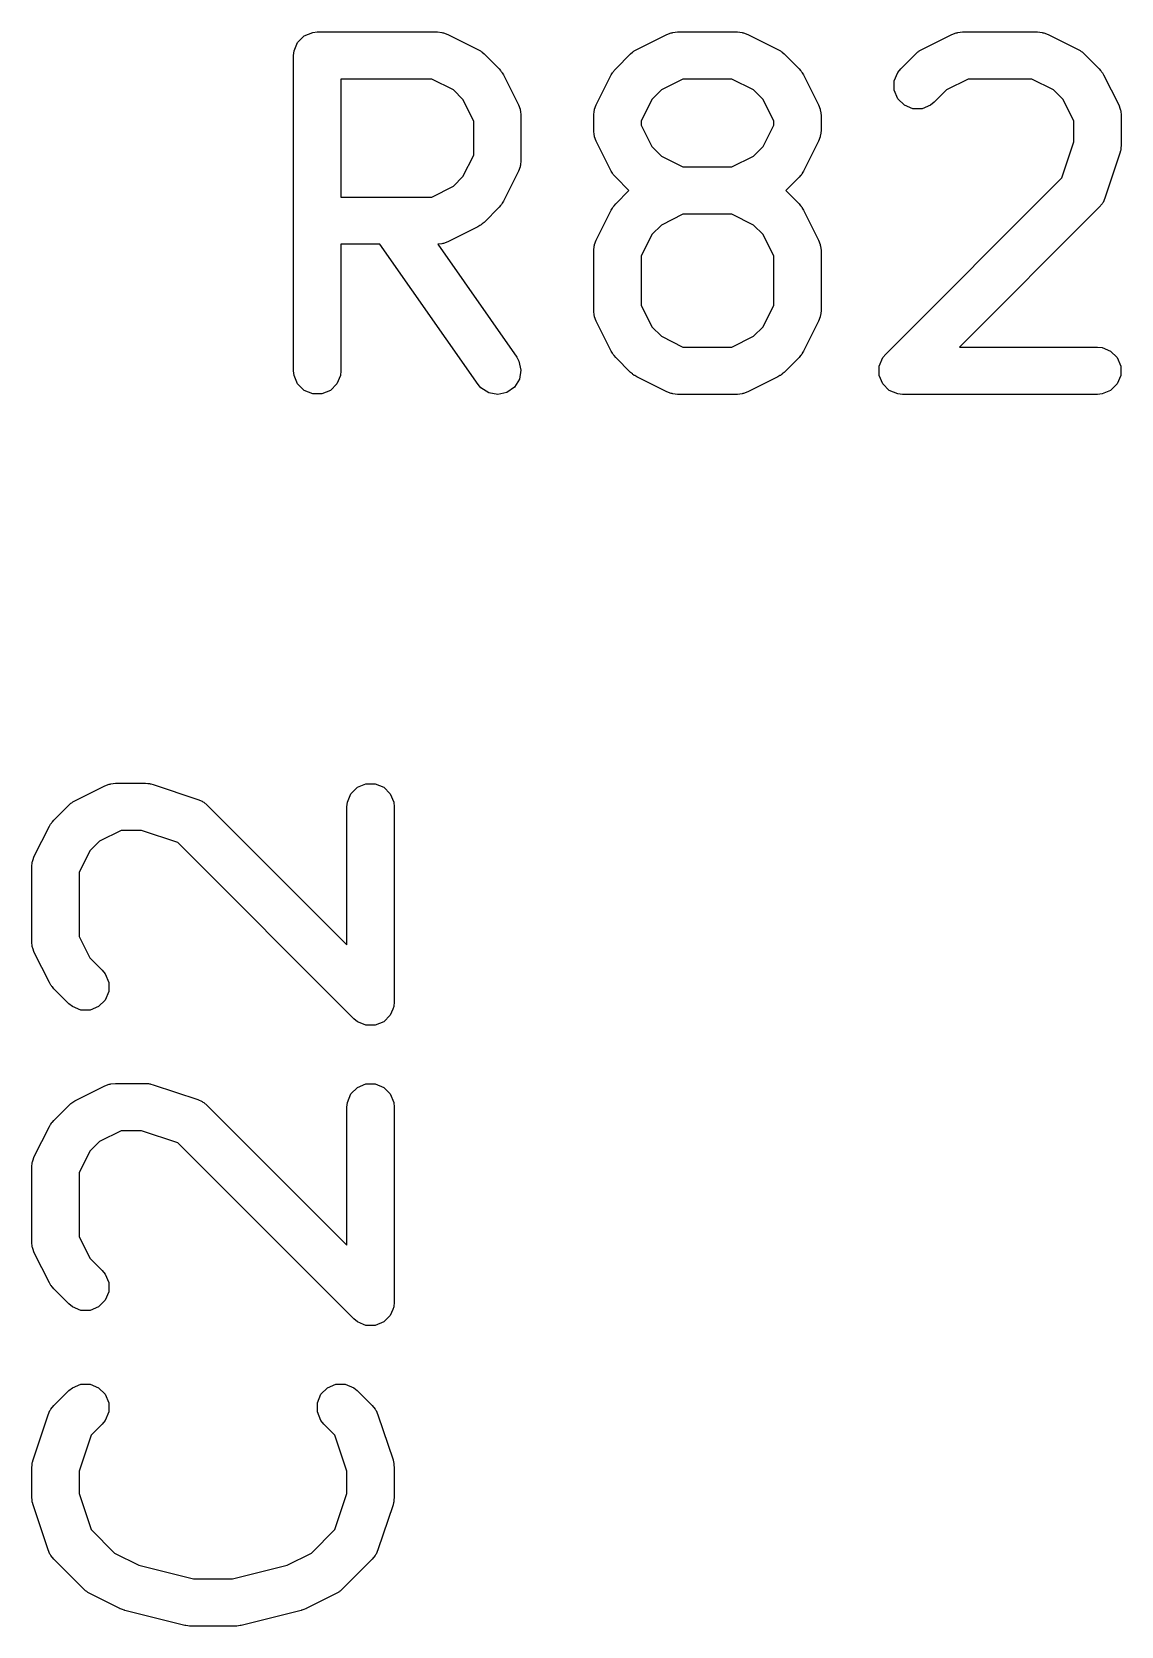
# Model space of a CAD drawing. Header units: inches. Extents: x 1.31 to 5.24, y -7.02 to -1.13.
# Drawn here: x 4.385 to 4.5211, y -2.6806 to -2.4815 of the extents above; entities that cross this region are included whole.
import ezdxf

# ---------------------------------------------------------------- set-up
doc = ezdxf.new("R2010")
doc.units = ezdxf.units.IN
doc.header["$MEASUREMENT"] = 0
doc.layers.add('F.Silkscreen', color=41, linetype='CONTINUOUS', true_color=0xf2eda1)

msp = doc.modelspace()

# ---------------------------------------------------------------- linework, layer by layer
at = {"layer": 'F.Silkscreen', "linetype": 'CONTINUOUS'}
for p, q in [((4.41824, -2.4828), (4.41906, -2.48199)), ((4.41906, -2.48199), (4.42012, -2.48155)), ((4.42012, -2.48155), (4.4207, -2.48149)), ((4.4207, -2.48149), (4.4357, -2.48149)), ((4.4357, -2.48149), (4.43627, -2.48155)), ((4.43627, -2.48155), (4.43637, -2.48159)), ((4.43637, -2.48159), (4.43648, -2.48159)), ((4.43648, -2.48159), (4.43702, -2.4818)), ((4.43702, -2.4818), (4.44077, -2.48368)), ((4.46062, -2.48368), (4.46437, -2.4818)), ((4.46437, -2.4818), (4.46491, -2.48159)), ((4.46491, -2.48159), (4.46502, -2.48159)), ((4.46502, -2.48159), (4.46512, -2.48155)), ((4.46512, -2.48155), (4.46569, -2.48149)), ((4.46569, -2.48149), (4.47319, -2.48149)), ((4.47319, -2.48149), (4.47377, -2.48155)), ((4.47377, -2.48155), (4.47386, -2.48159)), ((4.47386, -2.48159), (4.47397, -2.48159)), ((4.47397, -2.48159), (4.47451, -2.4818)), ((4.47451, -2.4818), (4.47826, -2.48368)), ((4.49624, -2.48368), (4.49999, -2.4818)), ((4.49999, -2.4818), (4.50053, -2.48159)), ((4.50053, -2.48159), (4.50064, -2.48159)), ((4.50064, -2.48159), (4.50074, -2.48155)), ((4.50074, -2.48155), (4.50131, -2.48149)), ((4.50131, -2.48149), (4.51069, -2.48149)), ((4.51069, -2.48149), (4.51126, -2.48155)), ((4.51126, -2.48155), (4.51136, -2.48159)), ((4.51136, -2.48159), (4.51147, -2.48159)), ((4.51147, -2.48159), (4.51201, -2.4818)), ((4.51201, -2.4818), (4.51576, -2.48368)), ((4.41774, -2.48444), (4.4178, -2.48387)), ((4.41774, -2.52381), (4.41774, -2.48444)), ((4.4178, -2.48387), (4.41824, -2.4828)), ((4.44077, -2.48368), (4.44101, -2.48383)), ((4.44101, -2.48383), (4.44109, -2.48386)), ((4.44109, -2.48386), (4.44117, -2.48393)), ((4.44117, -2.48393), (4.44126, -2.48398)), ((4.44126, -2.48398), (4.44131, -2.48404)), ((4.44131, -2.48404), (4.44153, -2.48423)), ((4.44153, -2.48423), (4.44341, -2.4861)), ((4.45798, -2.4861), (4.45985, -2.48423)), ((4.45985, -2.48423), (4.46008, -2.48404)), ((4.46008, -2.48404), (4.46013, -2.48398)), ((4.46013, -2.48398), (4.46022, -2.48393)), ((4.46022, -2.48393), (4.4603, -2.48386)), ((4.4603, -2.48386), (4.46037, -2.48383)), ((4.46037, -2.48383), (4.46062, -2.48368)), ((4.47826, -2.48368), (4.47851, -2.48383)), ((4.47851, -2.48383), (4.47858, -2.48386)), ((4.47858, -2.48386), (4.47866, -2.48393)), ((4.47866, -2.48393), (4.47875, -2.48398)), ((4.47875, -2.48398), (4.4788, -2.48404)), ((4.4788, -2.48404), (4.47903, -2.48423)), ((4.47903, -2.48423), (4.4809, -2.4861)), ((4.4936, -2.4861), (4.49547, -2.48423)), ((4.49547, -2.48423), (4.4957, -2.48404)), ((4.4957, -2.48404), (4.49575, -2.48398)), ((4.49575, -2.48398), (4.49584, -2.48393)), ((4.49584, -2.48393), (4.49592, -2.48386)), ((4.49592, -2.48386), (4.49599, -2.48383)), ((4.49599, -2.48383), (4.49624, -2.48368)), ((4.51576, -2.48368), (4.516, -2.48383)), ((4.516, -2.48383), (4.51608, -2.48386)), ((4.51608, -2.48386), (4.51616, -2.48393)), ((4.51616, -2.48393), (4.51625, -2.48398)), ((4.51625, -2.48398), (4.5163, -2.48404)), ((4.5163, -2.48404), (4.51652, -2.48423)), ((4.51652, -2.48423), (4.5184, -2.4861)), ((4.44341, -2.4861), (4.44359, -2.48633)), ((4.44359, -2.48633), (4.44365, -2.48638)), ((4.44365, -2.48638), (4.44371, -2.48647)), ((4.44371, -2.48647), (4.44377, -2.48655)), ((4.44377, -2.48655), (4.4438, -2.48662)), ((4.4438, -2.48662), (4.44396, -2.48687)), ((4.45743, -2.48687), (4.45758, -2.48662)), ((4.45758, -2.48662), (4.45761, -2.48655)), ((4.45761, -2.48655), (4.45768, -2.48647)), ((4.45768, -2.48647), (4.45773, -2.48638)), ((4.45773, -2.48638), (4.45779, -2.48633)), ((4.45779, -2.48633), (4.45798, -2.4861)), ((4.4809, -2.4861), (4.48109, -2.48633)), ((4.48109, -2.48633), (4.48115, -2.48638)), ((4.48115, -2.48638), (4.4812, -2.48647)), ((4.4812, -2.48647), (4.48127, -2.48655)), ((4.48127, -2.48655), (4.4813, -2.48662)), ((4.4813, -2.48662), (4.48146, -2.48687)), ((4.49279, -2.48762), (4.49323, -2.48655)), ((4.49323, -2.48655), (4.4936, -2.4861)), ((4.5184, -2.4861), (4.51858, -2.48633)), ((4.51858, -2.48633), (4.51864, -2.48638)), ((4.51864, -2.48638), (4.5187, -2.48647)), ((4.5187, -2.48647), (4.51877, -2.48655)), ((4.51877, -2.48655), (4.5188, -2.48662)), ((4.5188, -2.48662), (4.51895, -2.48687)), ((4.435, -2.48739), (4.42365, -2.48739)), ((4.42365, -2.48739), (4.42365, -2.50211)), ((4.4377, -2.48874), (4.435, -2.48739)), ((4.44396, -2.48687), (4.44584, -2.49062)), ((4.45555, -2.49062), (4.45743, -2.48687)), ((4.46639, -2.48739), (4.46369, -2.48874)), ((4.47249, -2.48739), (4.46639, -2.48739)), ((4.47519, -2.48874), (4.47249, -2.48739)), ((4.48146, -2.48687), (4.48333, -2.49062)), ((4.49279, -2.48877), (4.49279, -2.48762)), ((4.50201, -2.48739), (4.49931, -2.48874)), ((4.50999, -2.48739), (4.50201, -2.48739)), ((4.51269, -2.48874), (4.50999, -2.48739)), ((4.51895, -2.48687), (4.52083, -2.49062)), ((4.43889, -2.48994), (4.4377, -2.48874)), ((4.44024, -2.49264), (4.43889, -2.48994)), ((4.44584, -2.49062), (4.44604, -2.49116)), ((4.45534, -2.49116), (4.45555, -2.49062)), ((4.46249, -2.48994), (4.46115, -2.49264)), ((4.46369, -2.48874), (4.46249, -2.48994)), ((4.47639, -2.48994), (4.47519, -2.48874)), ((4.47774, -2.49264), (4.47639, -2.48994)), ((4.48333, -2.49062), (4.48354, -2.49116)), ((4.49323, -2.48983), (4.49279, -2.48877)), ((4.49405, -2.49065), (4.49323, -2.48983)), ((4.49511, -2.49109), (4.49405, -2.49065)), ((4.49733, -2.49065), (4.49626, -2.49109)), ((4.49778, -2.49028), (4.49733, -2.49065)), ((4.49931, -2.48874), (4.49778, -2.49028)), ((4.51388, -2.48994), (4.51269, -2.48874)), ((4.51523, -2.49264), (4.51388, -2.48994)), ((4.52083, -2.49062), (4.52103, -2.49116)), ((4.44024, -2.49687), (4.44024, -2.49264)), ((4.44604, -2.49116), (4.44605, -2.49127)), ((4.44605, -2.49127), (4.44609, -2.49136)), ((4.44609, -2.49136), (4.44615, -2.49194)), ((4.44615, -2.49194), (4.44615, -2.49757)), ((4.45524, -2.49194), (4.4553, -2.49136)), ((4.45524, -2.49382), (4.45524, -2.49194)), ((4.4553, -2.49136), (4.45534, -2.49127)), ((4.45534, -2.49127), (4.45534, -2.49116)), ((4.46115, -2.49264), (4.46115, -2.49312)), ((4.47774, -2.49312), (4.47774, -2.49264)), ((4.48354, -2.49116), (4.48355, -2.49127)), ((4.48355, -2.49127), (4.48359, -2.49136)), ((4.48359, -2.49136), (4.48364, -2.49194)), ((4.48364, -2.49194), (4.48364, -2.49382)), ((4.49626, -2.49109), (4.49511, -2.49109)), ((4.51523, -2.49521), (4.51523, -2.49264)), ((4.52103, -2.49116), (4.52104, -2.49127)), ((4.52104, -2.49127), (4.52108, -2.49136)), ((4.52108, -2.49136), (4.52114, -2.49194)), ((4.52114, -2.49194), (4.52114, -2.49569)), ((4.4553, -2.49439), (4.45524, -2.49382)), ((4.45534, -2.49449), (4.4553, -2.49439)), ((4.45534, -2.4946), (4.45534, -2.49449)), ((4.45555, -2.49514), (4.45534, -2.4946)), ((4.46115, -2.49312), (4.46249, -2.49582)), ((4.47639, -2.49582), (4.47774, -2.49312)), ((4.48354, -2.4946), (4.48333, -2.49514)), ((4.48355, -2.49449), (4.48354, -2.4946)), ((4.48359, -2.49439), (4.48355, -2.49449)), ((4.48364, -2.49382), (4.48359, -2.49439)), ((4.45743, -2.49889), (4.45555, -2.49514)), ((4.46249, -2.49582), (4.46369, -2.49701)), ((4.47519, -2.49701), (4.47639, -2.49582)), ((4.48333, -2.49514), (4.48146, -2.49889)), ((4.51373, -2.49972), (4.51523, -2.49521)), ((4.52099, -2.49662), (4.51911, -2.50225)), ((4.52105, -2.49634), (4.52099, -2.49662)), ((4.52108, -2.49627), (4.52105, -2.49634)), ((4.52109, -2.49616), (4.52108, -2.49627)), ((4.52111, -2.49606), (4.52109, -2.49616)), ((4.52114, -2.49569), (4.52111, -2.49598)), ((4.52111, -2.49598), (4.52111, -2.49606)), ((4.43889, -2.49957), (4.44024, -2.49687)), ((4.44604, -2.49834), (4.44584, -2.49889)), ((4.44605, -2.49824), (4.44604, -2.49834)), ((4.44609, -2.49814), (4.44605, -2.49824)), ((4.44615, -2.49757), (4.44609, -2.49814)), ((4.46369, -2.49701), (4.46639, -2.49836)), ((4.46639, -2.49836), (4.47249, -2.49836)), ((4.47249, -2.49836), (4.47519, -2.49701)), ((4.4377, -2.50076), (4.43889, -2.49957)), ((4.44584, -2.49889), (4.44396, -2.50264)), ((4.45758, -2.49913), (4.45743, -2.49889)), ((4.45761, -2.49921), (4.45758, -2.49913)), ((4.45768, -2.49929), (4.45761, -2.49921)), ((4.45773, -2.49938), (4.45768, -2.49929)), ((4.45779, -2.49943), (4.45773, -2.49938)), ((4.45798, -2.49965), (4.45779, -2.49943)), ((4.45964, -2.50131), (4.45798, -2.49965)), ((4.4809, -2.49965), (4.47924, -2.50131)), ((4.48109, -2.49943), (4.4809, -2.49965)), ((4.48115, -2.49938), (4.48109, -2.49943)), ((4.4812, -2.49929), (4.48115, -2.49938)), ((4.48127, -2.49921), (4.4812, -2.49929)), ((4.4813, -2.49913), (4.48127, -2.49921)), ((4.48146, -2.49889), (4.4813, -2.49913)), ((4.49173, -2.52172), (4.51373, -2.49972)), ((4.42365, -2.50211), (4.435, -2.50211)), ((4.435, -2.50211), (4.4377, -2.50076)), ((4.44396, -2.50264), (4.4438, -2.50288)), ((4.45798, -2.50298), (4.45964, -2.50131)), ((4.47924, -2.50131), (4.4809, -2.50298)), ((4.51911, -2.50225), (4.51888, -2.50278)), ((4.44341, -2.5034), (4.44153, -2.50528)), ((4.44359, -2.50318), (4.44341, -2.5034)), ((4.44365, -2.50312), (4.44359, -2.50318)), ((4.44371, -2.50304), (4.44365, -2.50312)), ((4.44377, -2.50296), (4.44371, -2.50304)), ((4.4438, -2.50288), (4.44377, -2.50296)), ((4.45555, -2.50749), (4.45743, -2.50374)), ((4.45743, -2.50374), (4.45758, -2.5035)), ((4.45758, -2.5035), (4.45761, -2.50342)), ((4.45761, -2.50342), (4.45768, -2.50334)), ((4.45768, -2.50334), (4.45773, -2.50325)), ((4.45773, -2.50325), (4.45779, -2.5032)), ((4.45779, -2.5032), (4.45798, -2.50298)), ((4.46639, -2.50427), (4.46369, -2.50562)), ((4.47249, -2.50427), (4.46639, -2.50427)), ((4.47519, -2.50562), (4.47249, -2.50427)), ((4.4809, -2.50298), (4.48109, -2.5032)), ((4.48109, -2.5032), (4.48115, -2.50325)), ((4.48115, -2.50325), (4.4812, -2.50334)), ((4.4812, -2.50334), (4.48127, -2.50342)), ((4.48127, -2.50342), (4.4813, -2.5035)), ((4.4813, -2.5035), (4.48146, -2.50374)), ((4.48146, -2.50374), (4.48333, -2.50749)), ((4.5184, -2.5034), (4.50094, -2.52086)), ((4.51877, -2.50296), (4.5184, -2.5034)), ((4.51881, -2.50286), (4.51877, -2.50296)), ((4.51888, -2.50278), (4.51881, -2.50286)), ((4.44077, -2.50583), (4.43702, -2.50771)), ((4.44101, -2.50567), (4.44077, -2.50583)), ((4.44109, -2.50564), (4.44101, -2.50567)), ((4.44117, -2.50558), (4.44109, -2.50564)), ((4.44126, -2.50552), (4.44117, -2.50558)), ((4.44131, -2.50546), (4.44126, -2.50552)), ((4.44153, -2.50528), (4.44131, -2.50546)), ((4.46369, -2.50562), (4.46249, -2.50681)), ((4.47639, -2.50681), (4.47519, -2.50562)), ((4.42853, -2.50802), (4.42365, -2.50802)), ((4.42365, -2.50802), (4.42365, -2.52381)), ((4.44078, -2.52551), (4.42853, -2.50802)), ((4.43627, -2.50796), (4.43574, -2.50801)), ((4.43574, -2.50801), (4.44561, -2.52212)), ((4.43637, -2.50792), (4.43627, -2.50796)), ((4.43648, -2.50791), (4.43637, -2.50792)), ((4.43702, -2.50771), (4.43648, -2.50791)), ((4.45524, -2.50881), (4.4553, -2.50824)), ((4.4553, -2.50824), (4.45534, -2.50814)), ((4.45534, -2.50803), (4.45555, -2.50749)), ((4.45534, -2.50814), (4.45534, -2.50803)), ((4.46249, -2.50681), (4.46115, -2.50951)), ((4.47774, -2.50951), (4.47639, -2.50681)), ((4.48333, -2.50749), (4.48354, -2.50803)), ((4.48354, -2.50803), (4.48355, -2.50814)), ((4.48355, -2.50814), (4.48359, -2.50824)), ((4.48359, -2.50824), (4.48364, -2.50881)), ((4.45524, -2.51631), (4.45524, -2.50881)), ((4.46115, -2.50951), (4.46115, -2.51562)), ((4.47774, -2.51562), (4.47774, -2.50951)), ((4.48364, -2.50881), (4.48364, -2.51631)), ((4.4553, -2.51689), (4.45524, -2.51631)), ((4.46115, -2.51562), (4.46249, -2.51831)), ((4.47639, -2.51831), (4.47774, -2.51562)), ((4.48364, -2.51631), (4.48359, -2.51689)), ((4.45534, -2.51699), (4.4553, -2.51689)), ((4.45534, -2.51709), (4.45534, -2.51699)), ((4.45555, -2.51763), (4.45534, -2.51709)), ((4.45743, -2.52138), (4.45555, -2.51763)), ((4.46249, -2.51831), (4.46369, -2.51951)), ((4.47519, -2.51951), (4.47639, -2.51831)), ((4.48333, -2.51763), (4.48146, -2.52138)), ((4.48354, -2.51709), (4.48333, -2.51763)), ((4.48355, -2.51699), (4.48354, -2.51709)), ((4.48359, -2.51689), (4.48355, -2.51699)), ((4.46369, -2.51951), (4.46639, -2.52086)), ((4.47249, -2.52086), (4.47519, -2.51951)), ((4.44561, -2.52212), (4.4459, -2.52262)), ((4.45758, -2.52163), (4.45743, -2.52138)), ((4.45761, -2.5217), (4.45758, -2.52163)), ((4.45768, -2.52178), (4.45761, -2.5217)), ((4.45773, -2.52187), (4.45768, -2.52178)), ((4.45779, -2.52192), (4.45773, -2.52187)), ((4.45798, -2.52215), (4.45779, -2.52192)), ((4.45985, -2.52402), (4.45798, -2.52215)), ((4.46639, -2.52086), (4.47249, -2.52086)), ((4.4809, -2.52215), (4.47903, -2.52402)), ((4.48109, -2.52192), (4.4809, -2.52215)), ((4.48115, -2.52187), (4.48109, -2.52192)), ((4.4812, -2.52178), (4.48115, -2.52187)), ((4.48127, -2.5217), (4.4812, -2.52178)), ((4.4813, -2.52163), (4.48127, -2.5217)), ((4.48146, -2.52138), (4.4813, -2.52163)), ((4.49092, -2.52324), (4.49136, -2.52217)), ((4.49136, -2.52217), (4.49173, -2.52172)), ((4.50094, -2.52086), (4.51819, -2.52086)), ((4.51819, -2.52086), (4.51876, -2.52092)), ((4.51876, -2.52092), (4.51983, -2.52136)), ((4.51983, -2.52136), (4.52064, -2.52217)), ((4.52064, -2.52217), (4.52108, -2.52324)), ((4.4178, -2.52439), (4.41774, -2.52381)), ((4.41824, -2.52545), (4.4178, -2.52439)), ((4.42359, -2.52439), (4.42315, -2.52545)), ((4.42365, -2.52381), (4.42359, -2.52439)), ((4.4459, -2.52262), (4.44615, -2.52375)), ((4.44615, -2.52375), (4.44595, -2.52488)), ((4.46008, -2.52421), (4.45985, -2.52402)), ((4.46013, -2.52427), (4.46008, -2.52421)), ((4.46022, -2.52433), (4.46013, -2.52427)), ((4.4603, -2.52439), (4.46022, -2.52433)), ((4.46037, -2.52442), (4.4603, -2.52439)), ((4.46062, -2.52458), (4.46037, -2.52442)), ((4.47851, -2.52442), (4.47826, -2.52458)), ((4.47858, -2.52439), (4.47851, -2.52442)), ((4.47866, -2.52433), (4.47858, -2.52439)), ((4.47875, -2.52427), (4.47866, -2.52433)), ((4.4788, -2.52421), (4.47875, -2.52427)), ((4.47903, -2.52402), (4.4788, -2.52421)), ((4.49092, -2.52439), (4.49092, -2.52324)), ((4.49136, -2.52545), (4.49092, -2.52439)), ((4.52108, -2.52439), (4.52064, -2.52545)), ((4.52108, -2.52324), (4.52108, -2.52439)), ((4.41906, -2.52627), (4.41824, -2.52545)), ((4.42012, -2.52671), (4.41906, -2.52627)), ((4.42234, -2.52627), (4.42127, -2.52671)), ((4.42315, -2.52545), (4.42234, -2.52627)), ((4.44115, -2.52594), (4.44078, -2.52551)), ((4.44212, -2.52656), (4.44115, -2.52594)), ((4.44438, -2.52651), (4.44326, -2.52676)), ((4.44533, -2.52585), (4.44438, -2.52651)), ((4.44595, -2.52488), (4.44533, -2.52585)), ((4.46437, -2.52645), (4.46062, -2.52458)), ((4.46491, -2.52666), (4.46437, -2.52645)), ((4.47451, -2.52645), (4.47397, -2.52666)), ((4.47826, -2.52458), (4.47451, -2.52645)), ((4.49217, -2.52627), (4.49136, -2.52545)), ((4.49324, -2.52671), (4.49217, -2.52627)), ((4.51983, -2.52627), (4.51876, -2.52671)), ((4.52064, -2.52545), (4.51983, -2.52627)), ((4.42127, -2.52671), (4.42012, -2.52671)), ((4.44326, -2.52676), (4.44212, -2.52656)), ((4.46502, -2.52667), (4.46491, -2.52666)), ((4.46512, -2.52671), (4.46502, -2.52667)), ((4.46569, -2.52676), (4.46512, -2.52671)), ((4.47319, -2.52676), (4.46569, -2.52676)), ((4.47377, -2.52671), (4.47319, -2.52676)), ((4.47386, -2.52667), (4.47377, -2.52671)), ((4.47397, -2.52666), (4.47386, -2.52667)), ((4.49381, -2.52676), (4.49324, -2.52671)), ((4.51819, -2.52676), (4.49381, -2.52676)), ((4.51876, -2.52671), (4.51819, -2.52676)), ((4.39041, -2.57751), (4.39416, -2.57563)), ((4.39416, -2.57563), (4.3947, -2.57542)), ((4.3947, -2.57542), (4.39481, -2.57542)), ((4.39481, -2.57542), (4.39491, -2.57538)), ((4.39491, -2.57538), (4.39548, -2.57532)), ((4.39548, -2.57532), (4.39923, -2.57532)), ((4.39923, -2.57532), (4.39953, -2.57535)), ((4.39953, -2.57535), (4.3996, -2.57534)), ((4.3996, -2.57534), (4.39971, -2.57537)), ((4.39971, -2.57537), (4.39981, -2.57538)), ((4.39981, -2.57538), (4.39988, -2.57541)), ((4.39988, -2.57541), (4.40017, -2.57547)), ((4.40017, -2.57547), (4.40579, -2.57734)), ((4.4249, -2.57663), (4.42571, -2.57582)), ((4.42571, -2.57582), (4.42678, -2.57538)), ((4.42678, -2.57538), (4.42793, -2.57538)), ((4.42793, -2.57538), (4.429, -2.57582)), ((4.429, -2.57582), (4.42981, -2.57663)), ((4.38777, -2.57993), (4.38965, -2.57806)), ((4.38965, -2.57806), (4.38987, -2.57787)), ((4.38987, -2.57787), (4.38992, -2.57781)), ((4.38992, -2.57781), (4.39001, -2.57776)), ((4.39001, -2.57776), (4.39009, -2.57769)), ((4.39009, -2.57769), (4.39017, -2.57766)), ((4.39017, -2.57766), (4.39041, -2.57751)), ((4.40579, -2.57734), (4.40632, -2.57758)), ((4.40632, -2.57758), (4.4064, -2.57765)), ((4.4064, -2.57765), (4.4065, -2.57769)), ((4.4065, -2.57769), (4.40695, -2.57806)), ((4.40695, -2.57806), (4.4244, -2.59551)), ((4.4244, -2.57827), (4.42446, -2.5777)), ((4.4244, -2.59551), (4.4244, -2.57827)), ((4.42446, -2.5777), (4.4249, -2.57663)), ((4.42981, -2.57663), (4.43025, -2.5777)), ((4.43025, -2.5777), (4.43031, -2.57827)), ((4.43031, -2.57827), (4.43031, -2.60264)), ((4.3874, -2.58038), (4.38747, -2.5803)), ((4.38747, -2.5803), (4.38753, -2.58021)), ((4.38753, -2.58021), (4.38759, -2.58016)), ((4.38759, -2.58016), (4.38777, -2.57993)), ((4.38534, -2.58445), (4.38722, -2.5807)), ((4.38722, -2.5807), (4.38737, -2.58045)), ((4.38737, -2.58045), (4.3874, -2.58038)), ((4.39618, -2.58122), (4.39348, -2.58257)), ((4.39875, -2.58122), (4.39618, -2.58122)), ((4.40326, -2.58273), (4.39875, -2.58122)), ((4.39229, -2.58377), (4.39094, -2.58647)), ((4.39348, -2.58257), (4.39229, -2.58377)), ((4.42527, -2.60473), (4.40326, -2.58273)), ((4.38503, -2.58577), (4.38509, -2.58519)), ((4.38503, -2.59514), (4.38503, -2.58577)), ((4.38509, -2.58519), (4.38513, -2.5851)), ((4.38513, -2.5851), (4.38514, -2.58499)), ((4.38514, -2.58499), (4.38534, -2.58445)), ((4.39094, -2.58647), (4.39094, -2.59445)), ((4.38509, -2.59572), (4.38503, -2.59514)), ((4.38513, -2.59582), (4.38509, -2.59572)), ((4.38514, -2.59592), (4.38513, -2.59582)), ((4.38534, -2.59646), (4.38514, -2.59592)), ((4.39094, -2.59445), (4.39229, -2.59714)), ((4.38722, -2.60021), (4.38534, -2.59646)), ((4.39229, -2.59714), (4.39382, -2.59868)), ((4.38737, -2.60046), (4.38722, -2.60021)), ((4.39382, -2.59868), (4.39419, -2.59913)), ((4.39419, -2.59913), (4.39463, -2.60019)), ((4.39463, -2.60019), (4.39463, -2.60134)), ((4.3874, -2.60053), (4.38737, -2.60046)), ((4.38747, -2.60062), (4.3874, -2.60053)), ((4.38753, -2.6007), (4.38747, -2.60062)), ((4.38759, -2.60076), (4.38753, -2.6007)), ((4.38777, -2.60098), (4.38759, -2.60076)), ((4.38965, -2.60286), (4.38777, -2.60098)), ((4.39463, -2.60134), (4.39419, -2.60241)), ((4.39009, -2.60322), (4.38965, -2.60286)), ((4.39116, -2.60366), (4.39009, -2.60322)), ((4.39231, -2.60366), (4.39116, -2.60366)), ((4.39337, -2.60322), (4.39231, -2.60366)), ((4.39419, -2.60241), (4.39337, -2.60322)), ((4.43012, -2.60353), (4.42981, -2.60428)), ((4.43025, -2.60322), (4.43012, -2.60353)), ((4.43031, -2.60264), (4.43025, -2.60322)), ((4.42571, -2.6051), (4.42527, -2.60473)), ((4.42647, -2.60541), (4.42571, -2.6051)), ((4.42678, -2.60554), (4.42647, -2.60541)), ((4.42793, -2.60554), (4.42678, -2.60554)), ((4.42678, -2.60554), (4.42678, -2.60554)), ((4.429, -2.6051), (4.42793, -2.60554)), ((4.42981, -2.60428), (4.429, -2.6051)), ((4.39041, -2.615), (4.39416, -2.61313)), ((4.39416, -2.61313), (4.3947, -2.61292)), ((4.3947, -2.61292), (4.39481, -2.61291)), ((4.39481, -2.61291), (4.39491, -2.61287)), ((4.39491, -2.61287), (4.39548, -2.61281)), ((4.39548, -2.61281), (4.39923, -2.61281)), ((4.39923, -2.61281), (4.39953, -2.61284)), ((4.39953, -2.61284), (4.3996, -2.61284)), ((4.3996, -2.61284), (4.39971, -2.61286)), ((4.39971, -2.61286), (4.39981, -2.61287)), ((4.39981, -2.61287), (4.39988, -2.6129)), ((4.39988, -2.6129), (4.40017, -2.61297)), ((4.40017, -2.61297), (4.40579, -2.61484)), ((4.42446, -2.61519), (4.4249, -2.61413)), ((4.4249, -2.61413), (4.42571, -2.61331)), ((4.42571, -2.61331), (4.42678, -2.61287)), ((4.42678, -2.61287), (4.42793, -2.61287)), ((4.42793, -2.61287), (4.429, -2.61331)), ((4.429, -2.61331), (4.42981, -2.61413)), ((4.42981, -2.61413), (4.43025, -2.61519)), ((4.38777, -2.61743), (4.38965, -2.61555)), ((4.38965, -2.61555), (4.38987, -2.61537)), ((4.38987, -2.61537), (4.38992, -2.61531)), ((4.38992, -2.61531), (4.39001, -2.61525)), ((4.39001, -2.61525), (4.39009, -2.61519)), ((4.39009, -2.61519), (4.39017, -2.61516)), ((4.39017, -2.61516), (4.39041, -2.615)), ((4.40579, -2.61484), (4.40632, -2.61508)), ((4.40632, -2.61508), (4.4064, -2.61515)), ((4.4064, -2.61515), (4.4065, -2.61519)), ((4.4065, -2.61519), (4.40695, -2.61555)), ((4.40695, -2.61555), (4.4244, -2.63301)), ((4.4244, -2.61577), (4.42446, -2.61519)), ((4.4244, -2.63301), (4.4244, -2.61577)), ((4.43025, -2.61519), (4.43031, -2.61577)), ((4.43031, -2.61577), (4.43031, -2.64014)), ((4.38722, -2.6182), (4.38737, -2.61795)), ((4.38737, -2.61795), (4.3874, -2.61788)), ((4.3874, -2.61788), (4.38747, -2.61779)), ((4.38747, -2.61779), (4.38753, -2.61771)), ((4.38753, -2.61771), (4.38759, -2.61765)), ((4.38759, -2.61765), (4.38777, -2.61743)), ((4.38534, -2.62195), (4.38722, -2.6182)), ((4.39348, -2.62007), (4.39229, -2.62127)), ((4.39618, -2.61872), (4.39348, -2.62007)), ((4.39875, -2.61872), (4.39618, -2.61872)), ((4.40326, -2.62022), (4.39875, -2.61872)), ((4.38514, -2.62249), (4.38534, -2.62195)), ((4.39229, -2.62127), (4.39094, -2.62396)), ((4.42527, -2.64223), (4.40326, -2.62022)), ((4.38503, -2.62327), (4.38509, -2.62269)), ((4.38503, -2.63264), (4.38503, -2.62327)), ((4.38509, -2.62269), (4.38513, -2.62259)), ((4.38513, -2.62259), (4.38514, -2.62249)), ((4.39094, -2.62396), (4.39094, -2.63194)), ((4.39094, -2.63194), (4.39229, -2.63464)), ((4.38509, -2.63322), (4.38503, -2.63264)), ((4.38513, -2.63331), (4.38509, -2.63322)), ((4.38514, -2.63342), (4.38513, -2.63331)), ((4.38534, -2.63396), (4.38514, -2.63342)), ((4.38722, -2.63771), (4.38534, -2.63396)), ((4.39229, -2.63464), (4.39382, -2.63618)), ((4.38737, -2.63796), (4.38722, -2.63771)), ((4.3874, -2.63803), (4.38737, -2.63796)), ((4.38747, -2.63811), (4.3874, -2.63803)), ((4.39382, -2.63618), (4.39419, -2.63662)), ((4.39419, -2.63662), (4.39463, -2.63769)), ((4.39463, -2.63769), (4.39463, -2.63884)), ((4.38753, -2.6382), (4.38747, -2.63811)), ((4.38759, -2.63825), (4.38753, -2.6382)), ((4.38777, -2.63848), (4.38759, -2.63825)), ((4.38965, -2.64035), (4.38777, -2.63848)), ((4.39419, -2.6399), (4.39337, -2.64072)), ((4.39463, -2.63884), (4.39419, -2.6399)), ((4.39009, -2.64072), (4.38965, -2.64035)), ((4.39116, -2.64116), (4.39009, -2.64072)), ((4.39231, -2.64116), (4.39116, -2.64116)), ((4.39337, -2.64072), (4.39231, -2.64116)), ((4.42981, -2.64178), (4.429, -2.64259)), ((4.43012, -2.64103), (4.42981, -2.64178)), ((4.43025, -2.64071), (4.43012, -2.64103)), ((4.43031, -2.64014), (4.43025, -2.64071)), ((4.42571, -2.64259), (4.42527, -2.64223)), ((4.42647, -2.64291), (4.42571, -2.64259)), ((4.42678, -2.64303), (4.42647, -2.64291)), ((4.42793, -2.64303), (4.42678, -2.64303)), ((4.42678, -2.64303), (4.42678, -2.64303)), ((4.429, -2.64259), (4.42793, -2.64303)), ((4.38777, -2.65305), (4.38965, -2.65117)), ((4.38965, -2.65117), (4.39009, -2.65081)), ((4.39009, -2.65081), (4.39116, -2.65037)), ((4.39116, -2.65037), (4.39231, -2.65037)), ((4.39231, -2.65037), (4.39337, -2.65081)), ((4.39337, -2.65081), (4.39419, -2.65162)), ((4.39419, -2.65162), (4.39463, -2.65269)), ((4.42071, -2.65269), (4.42115, -2.65162)), ((4.42115, -2.65162), (4.42197, -2.65081)), ((4.42197, -2.65081), (4.42303, -2.65037)), ((4.42303, -2.65037), (4.42418, -2.65037)), ((4.42418, -2.65037), (4.42525, -2.65081)), ((4.42525, -2.65081), (4.42569, -2.65117)), ((4.42569, -2.65117), (4.42757, -2.65305)), ((4.38706, -2.6542), (4.38729, -2.65367)), ((4.38729, -2.65367), (4.38736, -2.65359)), ((4.38736, -2.65359), (4.3874, -2.6535)), ((4.3874, -2.6535), (4.38777, -2.65305)), ((4.39463, -2.65384), (4.39419, -2.6549)), ((4.39463, -2.65269), (4.39463, -2.65384)), ((4.42071, -2.65384), (4.42071, -2.65269)), ((4.42115, -2.6549), (4.42071, -2.65384)), ((4.42757, -2.65305), (4.42794, -2.6535)), ((4.42794, -2.6535), (4.42798, -2.65359)), ((4.42798, -2.65359), (4.42805, -2.65367)), ((4.42805, -2.65367), (4.42828, -2.6542)), ((4.38518, -2.65983), (4.38706, -2.6542)), ((4.39382, -2.65535), (4.39244, -2.65673)), ((4.39419, -2.6549), (4.39382, -2.65535)), ((4.42152, -2.65535), (4.42115, -2.6549)), ((4.4229, -2.65673), (4.42152, -2.65535)), ((4.42828, -2.6542), (4.43016, -2.65983)), ((4.39244, -2.65673), (4.39094, -2.66124)), ((4.4244, -2.66124), (4.4229, -2.65673)), ((4.38512, -2.66011), (4.38518, -2.65983)), ((4.43016, -2.65983), (4.43022, -2.66011)), ((4.38503, -2.66076), (4.38506, -2.66047)), ((4.38503, -2.66451), (4.38503, -2.66076)), ((4.38506, -2.66039), (4.38508, -2.66029)), ((4.38506, -2.66047), (4.38506, -2.66039)), ((4.38508, -2.66029), (4.38509, -2.66019)), ((4.38509, -2.66019), (4.38512, -2.66011)), ((4.39094, -2.66124), (4.39094, -2.66403)), ((4.4244, -2.66403), (4.4244, -2.66124)), ((4.43022, -2.66011), (4.43025, -2.66019)), ((4.43025, -2.66019), (4.43026, -2.66029)), ((4.43026, -2.66029), (4.43028, -2.66039)), ((4.43028, -2.66039), (4.43028, -2.66047)), ((4.43028, -2.66047), (4.43031, -2.66076)), ((4.43031, -2.66076), (4.43031, -2.66451)), ((4.38506, -2.6648), (4.38503, -2.66451)), ((4.38506, -2.66488), (4.38506, -2.6648)), ((4.38508, -2.66498), (4.38506, -2.66488)), ((4.38509, -2.66509), (4.38508, -2.66498)), ((4.38512, -2.66516), (4.38509, -2.66509)), ((4.38518, -2.66544), (4.38512, -2.66516)), ((4.38706, -2.67107), (4.38518, -2.66544)), ((4.39094, -2.66403), (4.39244, -2.66854)), ((4.4229, -2.66854), (4.4244, -2.66403)), ((4.43016, -2.66544), (4.42828, -2.67107)), ((4.43022, -2.66516), (4.43016, -2.66544)), ((4.43025, -2.66509), (4.43022, -2.66516)), ((4.43026, -2.66498), (4.43025, -2.66509)), ((4.43028, -2.66488), (4.43026, -2.66498)), ((4.43031, -2.66451), (4.43028, -2.6648)), ((4.43028, -2.6648), (4.43028, -2.66488)), ((4.39244, -2.66854), (4.39536, -2.67146)), ((4.41998, -2.67146), (4.4229, -2.66854)), ((4.38729, -2.6716), (4.38706, -2.67107)), ((4.38736, -2.67168), (4.38729, -2.6716)), ((4.3874, -2.67178), (4.38736, -2.67168)), ((4.38777, -2.67222), (4.3874, -2.67178)), ((4.39536, -2.67146), (4.39839, -2.67297)), ((4.41695, -2.67297), (4.41998, -2.67146)), ((4.42794, -2.67178), (4.42757, -2.67222)), ((4.42798, -2.67168), (4.42794, -2.67178)), ((4.42805, -2.6716), (4.42798, -2.67168)), ((4.42828, -2.67107), (4.42805, -2.6716)), ((4.39152, -2.67597), (4.38777, -2.67222)), ((4.39839, -2.67297), (4.40522, -2.67468)), ((4.41012, -2.67468), (4.41695, -2.67297)), ((4.42757, -2.67222), (4.42382, -2.67597)), ((4.40522, -2.67468), (4.41012, -2.67468)), ((4.39175, -2.67616), (4.39152, -2.67597)), ((4.3918, -2.67622), (4.39175, -2.67616)), ((4.39189, -2.67627), (4.3918, -2.67622)), ((4.39197, -2.67634), (4.39189, -2.67627)), ((4.39204, -2.67637), (4.39197, -2.67634)), ((4.39229, -2.67653), (4.39204, -2.67637)), ((4.39604, -2.6784), (4.39229, -2.67653)), ((4.42305, -2.67653), (4.4193, -2.6784)), ((4.4233, -2.67637), (4.42305, -2.67653)), ((4.42337, -2.67634), (4.4233, -2.67637)), ((4.42345, -2.67627), (4.42337, -2.67634)), ((4.42354, -2.67622), (4.42345, -2.67627)), ((4.42359, -2.67616), (4.42354, -2.67622)), ((4.42382, -2.67597), (4.42359, -2.67616)), ((4.39608, -2.67842), (4.39604, -2.6784)), ((4.3961, -2.67843), (4.39608, -2.67842)), ((4.39634, -2.67852), (4.3961, -2.67843)), ((4.39658, -2.67861), (4.39634, -2.67852)), ((4.3966, -2.67861), (4.39658, -2.67861)), ((4.39664, -2.67862), (4.3966, -2.67861)), ((4.40414, -2.6805), (4.39664, -2.67862)), ((4.4187, -2.67862), (4.4112, -2.6805)), ((4.41874, -2.67861), (4.4187, -2.67862)), ((4.41876, -2.67861), (4.41874, -2.67861)), ((4.419, -2.67852), (4.41876, -2.67861)), ((4.41924, -2.67843), (4.419, -2.67852)), ((4.41926, -2.67842), (4.41924, -2.67843)), ((4.4193, -2.6784), (4.41926, -2.67842)), ((4.40424, -2.68051), (4.40414, -2.6805)), ((4.40428, -2.68053), (4.40424, -2.68051)), ((4.4045, -2.68055), (4.40428, -2.68053)), ((4.40471, -2.68058), (4.4045, -2.68055)), ((4.40476, -2.68058), (4.40471, -2.68058)), ((4.40486, -2.68059), (4.40476, -2.68058)), ((4.41048, -2.68059), (4.40486, -2.68059)), ((4.41058, -2.68058), (4.41048, -2.68059)), ((4.41063, -2.68058), (4.41058, -2.68058)), ((4.41084, -2.68055), (4.41063, -2.68058)), ((4.41106, -2.68053), (4.41084, -2.68055)), ((4.4111, -2.68051), (4.41106, -2.68053)), ((4.4112, -2.6805), (4.4111, -2.68051))]:
    msp.add_line(p, q, dxfattribs=at)

doc.saveas('drawing.dxf')
